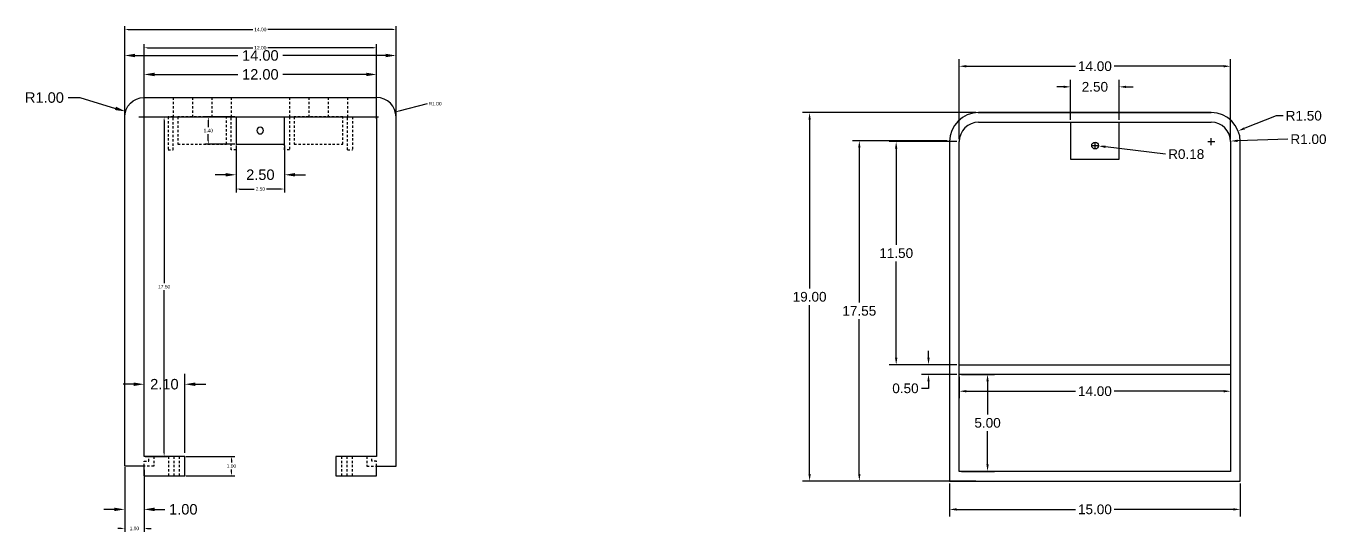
# Model space of a CAD drawing. Header units: centimetres. Extents: x 10 to 640, y 5 to 41.
# Drawn here: x 64.2 to 131.3, y 6.2 to 32.3 of the extents above; entities that cross this region are included whole.
import ezdxf

# ---------------------------------------------------------------- set-up
doc = ezdxf.new("R2010")
doc.units = ezdxf.units.CM
doc.header["$MEASUREMENT"] = 0
doc.linetypes.add('ACAD_ISO02W100', pattern=[15, 12, -3])
for name, color, linetype in [('CapacFrontala', 102, 'Continuous'), ('LiniiAjutatoare', 212, 'Continuous'), ('MarimiSuprafata', 130, 'Continuous'), ('VedereLateralaCarcasa', 170, 'Continuous')]:
    doc.layers.add(name, color=color, linetype=linetype)
doc.styles.get("Standard").update_dxf_attribs({"font": 'arial.ttf'})
doc.dimstyles.new('Annotative', dxfattribs={"dimscale": 2, "dimtxt": 0.18, "dimasz": 0.18, "dimexe": 0.18, "dimexo": 0.0625, "dimgap": 0.09, "dimtad": 0, "dimtih": 1, "dimtoh": 1, "dimzin": 0, "dimdsep": 46, "dimtxsty": 'Standard', "dimcen": 0.09, "dimadec": 0, "dimazin": 0, "dimtfac": 1, "dimtofl": 0, "dimtmove": 0, "dimatfit": 3, "dimfxl": 1, "dimtolj": 1, "dimtzin": 0, "dimarcsym": 0})
doc.dimstyles.get("Standard").update_dxf_attribs({"dimscale": 2, "dimtxt": 0.25, "dimasz": 0.18, "dimexe": 0.18, "dimexo": 0.0625, "dimgap": 0.09, "dimtad": 0, "dimtih": 1, "dimtoh": 1, "dimzin": 0, "dimdsep": 46, "dimtxsty": 'Standard', "dimcen": 0.09, "dimadec": 0, "dimazin": 0, "dimtfac": 1, "dimtofl": 0, "dimtmove": 0, "dimatfit": 3, "dimfxl": 1, "dimtolj": 1, "dimtzin": 0, "dimarcsym": 0})

# ---------------------------------------------------------------- blocks, each defined once
blk = doc.blocks.new('*D26')
at = {"layer": 'Defpoints', "color": 0, "linetype": 'ByBlock', "ltscale": 0.01, "transparency": 16777216}
for p in [(82.313, 29.775), (70.313, 27.582), (82.313, 27.582)]:
    blk.add_point(p, dxfattribs=at)
at = {"layer": 'MarimiSuprafata', "color": 0, "linetype": 'ByBlock', "lineweight": -2, "ltscale": 0.01, "transparency": 16777216}
for p, q in [((70.313, 27.769), (70.313, 30.315)), ((82.313, 27.769), (82.313, 30.315)), ((70.853, 29.775), (75.158, 29.775)), ((81.773, 29.775), (77.467, 29.775))]:
    blk.add_line(p, q, dxfattribs=at)
at = {"layer": 'MarimiSuprafata', "color": 0, "linetype": 'ByBlock', "ltscale": 0.01, "transparency": 16777216}
for points in [[(70.853, 29.865), (70.853, 29.685), (70.313, 29.775)], [(81.773, 29.865), (81.773, 29.685), (82.313, 29.775)]]:
    blk.add_solid(points, dxfattribs=at)
at = {"layer": 'MarimiSuprafata', "color": 0, "linetype": 'ByBlock', "ltscale": 0.01, "transparency": 16777216, "insert": (76.313, 29.775), "char_height": 0.54, "attachment_point": 5}
blk.add_mtext('\\A1;12.00', dxfattribs=at)
blk = doc.blocks.new('*D27')
at = {"layer": 'Defpoints', "color": 0, "linetype": 'ByBlock', "ltscale": 0.01, "transparency": 16777216}
for p in [(83.313, 30.752), (69.313, 27.582), (83.313, 27.582)]:
    blk.add_point(p, dxfattribs=at)
at = {"layer": 'MarimiSuprafata', "color": 0, "linetype": 'ByBlock', "lineweight": -2, "ltscale": 0.01, "transparency": 16777216}
for p, q in [((69.313, 27.769), (69.313, 31.292)), ((83.313, 27.769), (83.313, 31.292)), ((69.853, 30.752), (75.158, 30.752)), ((82.773, 30.752), (77.467, 30.752))]:
    blk.add_line(p, q, dxfattribs=at)
at = {"layer": 'MarimiSuprafata', "color": 0, "linetype": 'ByBlock', "ltscale": 0.01, "transparency": 16777216}
for points in [[(69.853, 30.842), (69.853, 30.662), (69.313, 30.752)], [(82.773, 30.842), (82.773, 30.662), (83.313, 30.752)]]:
    blk.add_solid(points, dxfattribs=at)
at = {"layer": 'MarimiSuprafata', "color": 0, "linetype": 'ByBlock', "ltscale": 0.01, "transparency": 16777216, "insert": (76.313, 30.752), "char_height": 0.54, "attachment_point": 5}
blk.add_mtext('\\A1;14.00', dxfattribs=at)
blk = doc.blocks.new('*D28')
at = {"layer": 'Defpoints', "color": 0, "linetype": 'ByBlock', "ltscale": 0.01, "transparency": 16777216}
for p in [(75.063, 26.182), (77.563, 26.182), (77.563, 24.603)]:
    blk.add_point(p, dxfattribs=at)
at = {"layer": 'MarimiSuprafata', "color": 0, "linetype": 'ByBlock', "lineweight": -2, "ltscale": 0.01, "transparency": 16777216}
for p, q in [((75.063, 25.994), (75.063, 24.063)), ((77.563, 25.994), (77.563, 24.063)), ((74.523, 24.603), (73.983, 24.603)), ((78.103, 24.603), (78.643, 24.603))]:
    blk.add_line(p, q, dxfattribs=at)
at = {"layer": 'MarimiSuprafata', "color": 0, "linetype": 'ByBlock', "ltscale": 0.01, "transparency": 16777216}
for points in [[(74.523, 24.693), (74.523, 24.513), (75.063, 24.603)], [(78.103, 24.693), (78.103, 24.513), (77.563, 24.603)]]:
    blk.add_solid(points, dxfattribs=at)
at = {"layer": 'MarimiSuprafata', "color": 0, "linetype": 'ByBlock', "ltscale": 0.01, "transparency": 16777216, "insert": (76.313, 24.603), "char_height": 0.54, "attachment_point": 5}
blk.add_mtext('\\A1;2.50', dxfattribs=at)
blk = doc.blocks.new('*D30')
at = {"layer": 'Defpoints', "color": 0, "linetype": 'ByBlock', "ltscale": 0.01, "transparency": 16777216}
for p in [(72.413, 13.803), (70.313, 10.082), (72.413, 10.082)]:
    blk.add_point(p, dxfattribs=at)
at = {"layer": 'MarimiSuprafata', "color": 0, "linetype": 'ByBlock', "lineweight": -2, "ltscale": 0.01, "transparency": 16777216}
for p, q in [((70.313, 10.269), (70.313, 14.343)), ((72.413, 10.269), (72.413, 14.343)), ((69.773, 13.803), (69.233, 13.803)), ((72.953, 13.803), (73.493, 13.803))]:
    blk.add_line(p, q, dxfattribs=at)
at = {"layer": 'MarimiSuprafata', "color": 0, "linetype": 'ByBlock', "ltscale": 0.01, "transparency": 16777216}
for points in [[(69.773, 13.893), (69.773, 13.713), (70.313, 13.803)], [(72.953, 13.893), (72.953, 13.713), (72.413, 13.803)]]:
    blk.add_solid(points, dxfattribs=at)
at = {"layer": 'MarimiSuprafata', "color": 0, "linetype": 'ByBlock', "ltscale": 0.01, "transparency": 16777216, "insert": (71.363, 13.803), "char_height": 0.54, "attachment_point": 5}
blk.add_mtext('\\A1;2.10', dxfattribs=at)
blk = doc.blocks.new('*D31')
at = {"layer": 'Defpoints', "color": 0, "linetype": 'ByBlock', "ltscale": 0.01, "transparency": 16777216}
for p in [(69.355, 27.87), (70.313, 27.582)]:
    blk.add_point(p, dxfattribs=at)
at = {"layer": 'MarimiSuprafata', "color": 0, "linetype": 'ByBlock', "lineweight": -2, "ltscale": 0.01, "transparency": 16777216}
for p, q in [((66.401, 28.582), (66.996, 28.582)), ((66.996, 28.582), (68.838, 28.026)), ((70.043, 27.582), (70.583, 27.582)), ((70.313, 27.312), (70.313, 27.852))]:
    blk.add_line(p, q, dxfattribs=at)
at = {"layer": 'MarimiSuprafata', "color": 0, "linetype": 'ByBlock', "ltscale": 0.01, "transparency": 16777216}
blk.add_solid([(68.864, 28.112), (68.812, 27.94), (69.355, 27.87)], dxfattribs=at)
at = {"layer": 'MarimiSuprafata', "color": 0, "linetype": 'ByBlock', "ltscale": 0.01, "transparency": 16777216, "insert": (65.172, 28.582), "char_height": 0.54, "attachment_point": 5}
blk.add_mtext('\\A1;R1.00', dxfattribs=at)
blk = doc.blocks.new('*D32')
at = {"layer": 'Defpoints', "color": 0, "linetype": 'ByBlock', "ltscale": 0.01, "transparency": 16777216}
for p in [(69.313, 9.582), (70.313, 9.582), (70.313, 7.351)]:
    blk.add_point(p, dxfattribs=at)
at = {"layer": 'MarimiSuprafata', "color": 0, "linetype": 'ByBlock', "lineweight": -2, "ltscale": 0.01, "transparency": 16777216}
for p, q in [((69.313, 9.394), (69.313, 6.811)), ((70.313, 9.394), (70.313, 6.811)), ((68.773, 7.351), (68.233, 7.351)), ((70.853, 7.351), (71.393, 7.351))]:
    blk.add_line(p, q, dxfattribs=at)
at = {"layer": 'MarimiSuprafata', "color": 0, "linetype": 'ByBlock', "ltscale": 0.01, "transparency": 16777216}
for points in [[(68.773, 7.441), (68.773, 7.261), (69.313, 7.351)], [(70.853, 7.441), (70.853, 7.261), (70.313, 7.351)]]:
    blk.add_solid(points, dxfattribs=at)
at = {"layer": 'MarimiSuprafata', "color": 0, "linetype": 'ByBlock', "ltscale": 0.01, "transparency": 16777216, "insert": (72.338, 7.351), "char_height": 0.54, "attachment_point": 5}
blk.add_mtext('\\A1;1.00', dxfattribs=at)
blk = doc.blocks.new('*D34')
at = {"layer": 'Defpoints', "color": 0, "linetype": 'ByBlock', "ltscale": 0.01, "transparency": 16777216}
for p in [(82.313, 31.152), (70.313, 27.582), (82.313, 27.582)]:
    blk.add_point(p, dxfattribs=at)
at = {"layer": 'MarimiSuprafata', "color": 0, "linetype": 'ByBlock', "lineweight": -2, "ltscale": 0.01, "transparency": 16777216}
for p, q in [((70.313, 27.644), (70.313, 31.332)), ((70.493, 31.152), (75.928, 31.152)), ((82.133, 31.152), (76.697, 31.152)), ((82.313, 27.644), (82.313, 31.332))]:
    blk.add_line(p, q, dxfattribs=at)
at = {"layer": 'MarimiSuprafata', "color": 0, "linetype": 'ByBlock', "ltscale": 0.01, "transparency": 16777216}
for points in [[(70.493, 31.182), (70.493, 31.122), (70.313, 31.152)], [(82.133, 31.182), (82.133, 31.122), (82.313, 31.152)]]:
    blk.add_solid(points, dxfattribs=at)
at = {"layer": 'MarimiSuprafata', "color": 0, "linetype": 'ByBlock', "ltscale": 0.01, "transparency": 16777216, "insert": (76.313, 31.152), "char_height": 0.18, "attachment_point": 5}
blk.add_mtext('\\A1;12.00', dxfattribs=at)
blk = doc.blocks.new('*D35')
at = {"layer": 'Defpoints', "color": 0, "linetype": 'ByBlock', "ltscale": 0.01, "transparency": 16777216}
for p in [(83.313, 32.093), (69.313, 27.582), (83.313, 27.582)]:
    blk.add_point(p, dxfattribs=at)
at = {"layer": 'MarimiSuprafata', "color": 0, "linetype": 'ByBlock', "lineweight": -2, "ltscale": 0.01, "transparency": 16777216}
for p, q in [((69.313, 27.644), (69.313, 32.273)), ((83.313, 27.644), (83.313, 32.273)), ((69.493, 32.093), (75.928, 32.093)), ((83.133, 32.093), (76.697, 32.093))]:
    blk.add_line(p, q, dxfattribs=at)
at = {"layer": 'MarimiSuprafata', "color": 0, "linetype": 'ByBlock', "ltscale": 0.01, "transparency": 16777216}
for points in [[(69.493, 32.123), (69.493, 32.063), (69.313, 32.093)], [(83.133, 32.123), (83.133, 32.063), (83.313, 32.093)]]:
    blk.add_solid(points, dxfattribs=at)
at = {"layer": 'MarimiSuprafata', "color": 0, "linetype": 'ByBlock', "ltscale": 0.01, "transparency": 16777216, "insert": (76.313, 32.093), "char_height": 0.18, "attachment_point": 5}
blk.add_mtext('\\A1;14.00', dxfattribs=at)
blk = doc.blocks.new('*D36')
at = {"layer": 'Defpoints', "color": 0, "linetype": 'ByBlock', "ltscale": 0.01, "transparency": 16777216}
for p in [(75.063, 26.182), (77.563, 26.182), (77.563, 23.868)]:
    blk.add_point(p, dxfattribs=at)
at = {"layer": 'MarimiSuprafata', "color": 0, "linetype": 'ByBlock', "lineweight": -2, "ltscale": 0.01, "transparency": 16777216}
for p, q in [((75.063, 26.119), (75.063, 23.688)), ((77.563, 26.119), (77.563, 23.688)), ((75.243, 23.868), (75.988, 23.868)), ((77.383, 23.868), (76.638, 23.868))]:
    blk.add_line(p, q, dxfattribs=at)
at = {"layer": 'MarimiSuprafata', "color": 0, "linetype": 'ByBlock', "ltscale": 0.01, "transparency": 16777216}
for points in [[(75.243, 23.898), (75.243, 23.838), (75.063, 23.868)], [(77.383, 23.898), (77.383, 23.838), (77.563, 23.868)]]:
    blk.add_solid(points, dxfattribs=at)
at = {"layer": 'MarimiSuprafata', "color": 0, "linetype": 'ByBlock', "ltscale": 0.01, "transparency": 16777216, "insert": (76.313, 23.868), "char_height": 0.18, "attachment_point": 5}
blk.add_mtext('\\A1;2.50', dxfattribs=at)
blk = doc.blocks.new('*D39')
at = {"layer": 'Defpoints', "color": 0, "linetype": 'ByBlock', "ltscale": 0.01, "transparency": 16777216}
for p in [(69.313, 9.582), (70.313, 9.332), (70.313, 6.366)]:
    blk.add_point(p, dxfattribs=at)
at = {"layer": 'MarimiSuprafata', "color": 0, "linetype": 'ByBlock', "lineweight": -2, "ltscale": 0.01, "transparency": 16777216}
for p, q in [((69.313, 9.519), (69.313, 6.186)), ((70.313, 9.269), (70.313, 6.186)), ((69.133, 6.366), (68.953, 6.366)), ((70.493, 6.366), (70.673, 6.366))]:
    blk.add_line(p, q, dxfattribs=at)
at = {"layer": 'MarimiSuprafata', "color": 0, "linetype": 'ByBlock', "ltscale": 0.01, "transparency": 16777216}
for points in [[(69.133, 6.396), (69.133, 6.336), (69.313, 6.366)], [(70.493, 6.396), (70.493, 6.336), (70.313, 6.366)]]:
    blk.add_solid(points, dxfattribs=at)
at = {"layer": 'MarimiSuprafata', "color": 0, "linetype": 'ByBlock', "ltscale": 0.01, "transparency": 16777216, "insert": (69.813, 6.366), "char_height": 0.18, "attachment_point": 5}
blk.add_mtext('\\A1;1.00', dxfattribs=at)
blk = doc.blocks.new('*D40')
at = {"layer": 'Defpoints', "color": 0, "linetype": 'ByBlock', "ltscale": 0.01, "transparency": 16777216}
for p in [(75.063, 27.582), (73.629, 26.182), (75.063, 26.182)]:
    blk.add_point(p, dxfattribs=at)
at = {"layer": 'MarimiSuprafata', "color": 0, "linetype": 'ByBlock', "lineweight": -2, "ltscale": 0.01, "transparency": 16777216}
for p, q in [((75, 27.582), (73.449, 27.582)), ((73.629, 27.402), (73.629, 27.064)), ((75, 26.182), (73.449, 26.182)), ((73.629, 26.362), (73.629, 26.7))]:
    blk.add_line(p, q, dxfattribs=at)
at = {"layer": 'MarimiSuprafata', "color": 0, "linetype": 'ByBlock', "ltscale": 0.01, "transparency": 16777216}
for points in [[(73.599, 27.402), (73.659, 27.402), (73.629, 27.582)], [(73.599, 26.362), (73.659, 26.362), (73.629, 26.182)]]:
    blk.add_solid(points, dxfattribs=at)
at = {"layer": 'MarimiSuprafata', "color": 0, "linetype": 'ByBlock', "ltscale": 0.01, "transparency": 16777216, "insert": (73.629, 26.882), "char_height": 0.18, "attachment_point": 5}
blk.add_mtext('\\A1;1.40', dxfattribs=at)
blk = doc.blocks.new('*D41')
at = {"layer": 'Defpoints', "color": 0, "linetype": 'ByBlock', "ltscale": 0.01, "transparency": 16777216}
for p in [(82.313, 27.582), (83.28, 27.836)]:
    blk.add_point(p, dxfattribs=at)
at = {"layer": 'MarimiSuprafata', "color": 0, "linetype": 'ByBlock', "lineweight": -2, "ltscale": 0.01, "transparency": 16777216}
for p, q in [((84.919, 28.267), (83.454, 27.882)), ((82.223, 27.582), (82.403, 27.582)), ((82.313, 27.492), (82.313, 27.672))]:
    blk.add_line(p, q, dxfattribs=at)
at = {"layer": 'MarimiSuprafata', "color": 0, "linetype": 'ByBlock', "ltscale": 0.01, "transparency": 16777216}
blk.add_solid([(83.446, 27.911), (83.461, 27.853), (83.28, 27.836)], dxfattribs=at)
at = {"layer": 'MarimiSuprafata', "color": 0, "linetype": 'ByBlock', "ltscale": 0.01, "transparency": 16777216, "insert": (85.328, 28.267), "char_height": 0.18, "attachment_point": 5}
blk.add_mtext('\\A1;R1.00', dxfattribs=at)
blk = doc.blocks.new('*D42')
at = {"layer": 'Defpoints', "color": 0, "linetype": 'ByBlock', "ltscale": 0.01, "transparency": 16777216}
for p in [(70.313, 27.582), (70.313, 10.082), (71.349, 10.082)]:
    blk.add_point(p, dxfattribs=at)
at = {"layer": 'MarimiSuprafata', "color": 0, "linetype": 'ByBlock', "lineweight": -2, "ltscale": 0.01, "transparency": 16777216}
for p, q in [((70.375, 27.582), (71.529, 27.582)), ((71.349, 27.402), (71.349, 19.014)), ((71.349, 10.262), (71.349, 18.65)), ((70.375, 10.082), (71.529, 10.082))]:
    blk.add_line(p, q, dxfattribs=at)
at = {"layer": 'MarimiSuprafata', "color": 0, "linetype": 'ByBlock', "ltscale": 0.01, "transparency": 16777216}
for points in [[(71.319, 27.402), (71.379, 27.402), (71.349, 27.582)], [(71.319, 10.262), (71.379, 10.262), (71.349, 10.082)]]:
    blk.add_solid(points, dxfattribs=at)
at = {"layer": 'MarimiSuprafata', "color": 0, "linetype": 'ByBlock', "ltscale": 0.01, "transparency": 16777216, "insert": (71.349, 18.832), "char_height": 0.18, "attachment_point": 5}
blk.add_mtext('\\A1;17.50', dxfattribs=at)
blk = doc.blocks.new('*D43')
at = {"layer": 'Defpoints', "color": 0, "linetype": 'ByBlock', "ltscale": 0.01, "transparency": 16777216}
for p in [(72.413, 10.082), (72.413, 9.082), (74.822, 9.082)]:
    blk.add_point(p, dxfattribs=at)
at = {"layer": 'MarimiSuprafata', "color": 0, "linetype": 'ByBlock', "lineweight": -2, "ltscale": 0.01, "transparency": 16777216}
for p, q in [((72.475, 10.082), (75.002, 10.082)), ((74.822, 9.902), (74.822, 9.764)), ((74.822, 9.262), (74.822, 9.4)), ((72.475, 9.082), (75.002, 9.082))]:
    blk.add_line(p, q, dxfattribs=at)
at = {"layer": 'MarimiSuprafata', "color": 0, "linetype": 'ByBlock', "ltscale": 0.01, "transparency": 16777216}
for points in [[(74.792, 9.902), (74.852, 9.902), (74.822, 10.082)], [(74.792, 9.262), (74.852, 9.262), (74.822, 9.082)]]:
    blk.add_solid(points, dxfattribs=at)
at = {"layer": 'MarimiSuprafata', "color": 0, "linetype": 'ByBlock', "ltscale": 0.01, "transparency": 16777216, "insert": (74.822, 9.582), "char_height": 0.18, "attachment_point": 5}
blk.add_mtext('\\A1;1.00', dxfattribs=at)
blk = doc.blocks.new('*D55')
at = {"layer": 'Defpoints', "color": 0, "linetype": 'ByBlock', "ltscale": 0.01, "transparency": 16777216}
for p in [(113.344, 27.81, 7), (104.65, 8.81), (113.344, 8.81, 7)]:
    blk.add_point(p, dxfattribs=at)
at = {"layer": 'MarimiSuprafata', "color": 0, "linetype": 'ByBlock', "lineweight": -2, "ltscale": 0.01, "transparency": 16777216}
for p, q in [((113.219, 27.81), (104.29, 27.81)), ((104.65, 27.45), (104.65, 18.745)), ((104.65, 9.17), (104.65, 17.875)), ((113.219, 8.81), (104.29, 8.81))]:
    blk.add_line(p, q, dxfattribs=at)
at = {"layer": 'MarimiSuprafata', "color": 0, "linetype": 'ByBlock', "ltscale": 0.01, "transparency": 16777216}
for points in [[(104.59, 27.45), (104.71, 27.45), (104.65, 27.81)], [(104.59, 9.17), (104.71, 9.17), (104.65, 8.81)]]:
    blk.add_solid(points, dxfattribs=at)
at = {"layer": 'MarimiSuprafata', "color": 0, "linetype": 'ByBlock', "ltscale": 0.01, "transparency": 16777216, "insert": (104.65, 18.31), "char_height": 0.5, "attachment_point": 5}
blk.add_mtext('\\A1;19.00', dxfattribs=at)
blk = doc.blocks.new('*D56')
at = {"layer": 'Defpoints', "color": 0, "linetype": 'ByBlock', "ltscale": 0.01, "transparency": 16777216}
for p in [(111.869, 26.36, 7), (107.215, 8.81), (111.869, 8.81, 7)]:
    blk.add_point(p, dxfattribs=at)
at = {"layer": 'MarimiSuprafata', "color": 0, "linetype": 'ByBlock', "lineweight": -2, "ltscale": 0.01, "transparency": 16777216}
for p, q in [((111.744, 26.36), (106.855, 26.36)), ((107.215, 26), (107.215, 18.02)), ((107.215, 9.17), (107.215, 17.15)), ((111.744, 8.81), (106.855, 8.81))]:
    blk.add_line(p, q, dxfattribs=at)
at = {"layer": 'MarimiSuprafata', "color": 0, "linetype": 'ByBlock', "ltscale": 0.01, "transparency": 16777216}
for points in [[(107.155, 26), (107.275, 26), (107.215, 26.36)], [(107.155, 9.17), (107.275, 9.17), (107.215, 8.81)]]:
    blk.add_solid(points, dxfattribs=at)
at = {"layer": 'MarimiSuprafata', "color": 0, "linetype": 'ByBlock', "ltscale": 0.01, "transparency": 16777216, "insert": (107.215, 17.585), "char_height": 0.5, "attachment_point": 5}
blk.add_mtext('\\A1;17.55', dxfattribs=at)
blk = doc.blocks.new('*D57')
at = {"layer": 'Defpoints', "color": 0, "linetype": 'ByBlock', "ltscale": 0.01, "transparency": 16777216}
for p in [(112.368, 14.81, 7), (110.783, 14.31), (112.368, 14.31, 7)]:
    blk.add_point(p, dxfattribs=at)
at = {"layer": 'MarimiSuprafata', "color": 0, "linetype": 'ByBlock', "lineweight": -2, "ltscale": 0.01, "transparency": 16777216}
for p, q in [((110.783, 15.17), (110.783, 15.53)), ((112.243, 14.81), (110.423, 14.81)), ((112.243, 14.31), (110.423, 14.31)), ((110.783, 13.59), (110.423, 13.59)), ((110.783, 13.95), (110.783, 13.59))]:
    blk.add_line(p, q, dxfattribs=at)
at = {"layer": 'MarimiSuprafata', "color": 0, "linetype": 'ByBlock', "ltscale": 0.01, "transparency": 16777216}
for points in [[(110.723, 15.17), (110.843, 15.17), (110.783, 14.81)], [(110.723, 13.95), (110.843, 13.95), (110.783, 14.31)]]:
    blk.add_solid(points, dxfattribs=at)
at = {"layer": 'MarimiSuprafata', "color": 0, "linetype": 'ByBlock', "ltscale": 0.01, "transparency": 16777216, "insert": (109.595, 13.59), "char_height": 0.5, "attachment_point": 5}
blk.add_mtext('\\A1;0.50', dxfattribs=at)
blk = doc.blocks.new('*D58')
at = {"layer": 'Defpoints', "color": 0, "linetype": 'ByBlock', "ltscale": 0.01, "transparency": 16777216}
for p in [(111.869, 8.81, 7), (126.868, 8.81, 7), (126.868, 7.35)]:
    blk.add_point(p, dxfattribs=at)
at = {"layer": 'MarimiSuprafata', "color": 0, "linetype": 'ByBlock', "lineweight": -2, "ltscale": 0.01, "transparency": 16777216}
for p, q in [((111.869, 8.685), (111.869, 6.99)), ((126.868, 8.685), (126.868, 6.99)), ((112.229, 7.35), (118.37, 7.35)), ((126.508, 7.35), (120.368, 7.35))]:
    blk.add_line(p, q, dxfattribs=at)
at = {"layer": 'MarimiSuprafata', "color": 0, "linetype": 'ByBlock', "ltscale": 0.01, "transparency": 16777216}
for points in [[(112.229, 7.41), (112.229, 7.29), (111.869, 7.35)], [(126.508, 7.41), (126.508, 7.29), (126.868, 7.35)]]:
    blk.add_solid(points, dxfattribs=at)
at = {"layer": 'MarimiSuprafata', "color": 0, "linetype": 'ByBlock', "ltscale": 0.01, "transparency": 16777216, "insert": (119.369, 7.35), "char_height": 0.5, "attachment_point": 5}
blk.add_mtext('\\A1;15.00', dxfattribs=at)
blk = doc.blocks.new('*D59')
at = {"layer": 'Defpoints', "color": 0, "linetype": 'ByBlock', "ltscale": 0.01, "transparency": 16777216}
for p in [(112.368, 14.31, 7), (112.368, 9.31, 7), (113.831, 9.31)]:
    blk.add_point(p, dxfattribs=at)
at = {"layer": 'MarimiSuprafata', "color": 0, "linetype": 'ByBlock', "lineweight": -2, "ltscale": 0.01, "transparency": 16777216}
for p, q in [((112.493, 14.31), (114.191, 14.31)), ((113.831, 13.95), (113.831, 12.245)), ((113.831, 9.67), (113.831, 11.375)), ((112.493, 9.31), (114.191, 9.31))]:
    blk.add_line(p, q, dxfattribs=at)
at = {"layer": 'MarimiSuprafata', "color": 0, "linetype": 'ByBlock', "ltscale": 0.01, "transparency": 16777216}
for points in [[(113.771, 13.95), (113.891, 13.95), (113.831, 14.31)], [(113.771, 9.67), (113.891, 9.67), (113.831, 9.31)]]:
    blk.add_solid(points, dxfattribs=at)
at = {"layer": 'MarimiSuprafata', "color": 0, "linetype": 'ByBlock', "ltscale": 0.01, "transparency": 16777216, "insert": (113.831, 11.81), "char_height": 0.5, "attachment_point": 5}
blk.add_mtext('\\A1;5.00', dxfattribs=at)
blk = doc.blocks.new('*D60')
at = {"layer": 'Defpoints', "color": 0, "linetype": 'ByBlock', "ltscale": 0.01, "transparency": 16777216}
for p in [(126.368, 14.31, 7), (112.368, 13.443), (112.368, 9.31, 7)]:
    blk.add_point(p, dxfattribs=at)
at = {"layer": 'MarimiSuprafata', "color": 0, "linetype": 'ByBlock', "lineweight": -2, "ltscale": 0.01, "transparency": 16777216}
for p, q in [((126.368, 14.185), (126.368, 13.083)), ((112.368, 9.435), (112.368, 13.803)), ((112.728, 13.443), (118.369, 13.443)), ((126.008, 13.443), (120.368, 13.443))]:
    blk.add_line(p, q, dxfattribs=at)
at = {"layer": 'MarimiSuprafata', "color": 0, "linetype": 'ByBlock', "ltscale": 0.01, "transparency": 16777216}
for points in [[(112.728, 13.503), (112.728, 13.383), (112.368, 13.443)], [(126.008, 13.503), (126.008, 13.383), (126.368, 13.443)]]:
    blk.add_solid(points, dxfattribs=at)
at = {"layer": 'MarimiSuprafata', "color": 0, "linetype": 'ByBlock', "ltscale": 0.01, "transparency": 16777216, "insert": (119.368, 13.443), "char_height": 0.5, "attachment_point": 5}
blk.add_mtext('\\A1;14.00', dxfattribs=at)
blk = doc.blocks.new('*D61')
at = {"layer": 'Defpoints', "color": 0, "linetype": 'ByBlock', "ltscale": 0.01, "transparency": 16777216}
for p in [(112.368, 14.31, 7), (126.368, 14.31, 7), (126.368, 13.443)]:
    blk.add_point(p, dxfattribs=at)
at = {"layer": 'MarimiSuprafata', "color": 0, "linetype": 'ByBlock', "lineweight": -2, "ltscale": 0.01, "transparency": 16777216}
for p, q in [((112.368, 14.185), (112.368, 13.083)), ((126.368, 14.185), (126.368, 13.083)), ((112.728, 13.443), (118.369, 13.443)), ((126.008, 13.443), (120.368, 13.443))]:
    blk.add_line(p, q, dxfattribs=at)
at = {"layer": 'MarimiSuprafata', "color": 0, "linetype": 'ByBlock', "ltscale": 0.01, "transparency": 16777216}
for points in [[(112.728, 13.503), (112.728, 13.383), (112.368, 13.443)], [(126.008, 13.503), (126.008, 13.383), (126.368, 13.443)]]:
    blk.add_solid(points, dxfattribs=at)
at = {"layer": 'MarimiSuprafata', "color": 0, "linetype": 'ByBlock', "ltscale": 0.01, "transparency": 16777216, "insert": (119.368, 13.443), "char_height": 0.5, "attachment_point": 5}
blk.add_mtext('\\A1;14.00', dxfattribs=at)
blk = doc.blocks.new('*D62')
at = {"layer": 'Defpoints', "color": 0, "linetype": 'ByBlock', "ltscale": 0.01, "transparency": 16777216}
for p in [(109.117, 26.31), (112.368, 26.31, 7), (112.368, 14.81, 7)]:
    blk.add_point(p, dxfattribs=at)
at = {"layer": 'MarimiSuprafata', "color": 0, "linetype": 'ByBlock', "lineweight": -2, "ltscale": 0.01, "transparency": 16777216}
for p, q in [((112.243, 26.31), (108.757, 26.31)), ((109.117, 25.95), (109.117, 20.995)), ((109.117, 15.17), (109.117, 20.125)), ((112.243, 14.81), (108.757, 14.81))]:
    blk.add_line(p, q, dxfattribs=at)
at = {"layer": 'MarimiSuprafata', "color": 0, "linetype": 'ByBlock', "ltscale": 0.01, "transparency": 16777216}
for points in [[(109.057, 25.95), (109.177, 25.95), (109.117, 26.31)], [(109.057, 15.17), (109.177, 15.17), (109.117, 14.81)]]:
    blk.add_solid(points, dxfattribs=at)
at = {"layer": 'MarimiSuprafata', "color": 0, "linetype": 'ByBlock', "ltscale": 0.01, "transparency": 16777216, "insert": (109.117, 20.56), "char_height": 0.5, "attachment_point": 5}
blk.add_mtext('\\A1;11.50', dxfattribs=at)
blk = doc.blocks.new('*D63')
at = {"layer": 'Defpoints', "color": 0, "linetype": 'ByBlock', "ltscale": 0.01, "transparency": 16777216}
for p in [(120.618, 29.136), (118.118, 27.31, 7), (120.618, 27.31, 7)]:
    blk.add_point(p, dxfattribs=at)
at = {"layer": 'MarimiSuprafata', "color": 0, "linetype": 'ByBlock', "lineweight": -2, "ltscale": 0.01, "transparency": 16777216}
for p, q in [((117.758, 29.136), (117.398, 29.136)), ((118.118, 27.435), (118.118, 29.496)), ((120.618, 27.435), (120.618, 29.496)), ((120.978, 29.136), (121.338, 29.136))]:
    blk.add_line(p, q, dxfattribs=at)
at = {"layer": 'MarimiSuprafata', "color": 0, "linetype": 'ByBlock', "ltscale": 0.01, "transparency": 16777216}
for points in [[(117.758, 29.196), (117.758, 29.076), (118.118, 29.136)], [(120.978, 29.196), (120.978, 29.076), (120.618, 29.136)]]:
    blk.add_solid(points, dxfattribs=at)
at = {"layer": 'MarimiSuprafata', "color": 0, "linetype": 'ByBlock', "ltscale": 0.01, "transparency": 16777216, "insert": (119.368, 29.136), "char_height": 0.5, "attachment_point": 5}
blk.add_mtext('\\A1;2.50', dxfattribs=at)
blk = doc.blocks.new('*D64')
at = {"layer": 'Defpoints', "color": 0, "linetype": 'ByBlock', "ltscale": 0.01, "transparency": 16777216}
for p in [(126.368, 30.198), (112.368, 26.31, 7), (126.368, 26.31, 7)]:
    blk.add_point(p, dxfattribs=at)
at = {"layer": 'MarimiSuprafata', "color": 0, "linetype": 'ByBlock', "lineweight": -2, "ltscale": 0.01, "transparency": 16777216}
for p, q in [((112.368, 26.435), (112.368, 30.558)), ((112.728, 30.198), (118.369, 30.198)), ((126.008, 30.198), (120.368, 30.198)), ((126.368, 26.435), (126.368, 30.558))]:
    blk.add_line(p, q, dxfattribs=at)
at = {"layer": 'MarimiSuprafata', "color": 0, "linetype": 'ByBlock', "ltscale": 0.01, "transparency": 16777216}
for points in [[(112.728, 30.258), (112.728, 30.138), (112.368, 30.198)], [(126.008, 30.258), (126.008, 30.138), (126.368, 30.198)]]:
    blk.add_solid(points, dxfattribs=at)
at = {"layer": 'MarimiSuprafata', "color": 0, "linetype": 'ByBlock', "ltscale": 0.01, "transparency": 16777216, "insert": (119.368, 30.198), "char_height": 0.5, "attachment_point": 5}
blk.add_mtext('\\A1;14.00', dxfattribs=at)
blk = doc.blocks.new('*D65')
at = {"layer": 'Defpoints', "color": 0, "linetype": 'ByBlock', "ltscale": 0.01, "transparency": 16777216}
for p in [(126.762, 26.866, 7), (125.368, 26.31, 7)]:
    blk.add_point(p, dxfattribs=at)
at = {"layer": 'MarimiSuprafata', "color": 0, "linetype": 'ByBlock', "lineweight": -2, "ltscale": 0.01, "transparency": 16777216}
for p, q in [((128.716, 27.645), (127.096, 26.999)), ((129.076, 27.645), (128.716, 27.645)), ((125.188, 26.31), (125.548, 26.31)), ((125.368, 26.13), (125.368, 26.49))]:
    blk.add_line(p, q, dxfattribs=at)
at = {"layer": 'MarimiSuprafata', "color": 0, "linetype": 'ByBlock', "ltscale": 0.01, "transparency": 16777216}
blk.add_solid([(127.074, 27.055), (127.118, 26.943), (126.762, 26.866)], dxfattribs=at)
at = {"layer": 'MarimiSuprafata', "color": 0, "linetype": 'ByBlock', "ltscale": 0.01, "transparency": 16777216, "insert": (130.144, 27.645), "char_height": 0.5, "attachment_point": 5}
blk.add_mtext('\\A1;R1.50', dxfattribs=at)
blk = doc.blocks.new('*D66')
at = {"layer": 'Defpoints', "color": 0, "linetype": 'ByBlock', "ltscale": 0.01, "transparency": 16777216}
for p in [(125.368, 26.31, 7), (126.368, 26.342, 7)]:
    blk.add_point(p, dxfattribs=at)
at = {"layer": 'MarimiSuprafata', "color": 0, "linetype": 'ByBlock', "lineweight": -2, "ltscale": 0.01, "transparency": 16777216}
for p, q in [((125.188, 26.31), (125.548, 26.31)), ((125.368, 26.13), (125.368, 26.49)), ((129.319, 26.435), (126.728, 26.353))]:
    blk.add_line(p, q, dxfattribs=at)
at = {"layer": 'MarimiSuprafata', "color": 0, "linetype": 'ByBlock', "ltscale": 0.01, "transparency": 16777216}
blk.add_solid([(126.726, 26.413), (126.73, 26.293), (126.368, 26.342)], dxfattribs=at)
at = {"layer": 'MarimiSuprafata', "color": 0, "linetype": 'ByBlock', "ltscale": 0.01, "transparency": 16777216, "insert": (130.387, 26.435), "char_height": 0.5, "attachment_point": 5}
blk.add_mtext('\\A1;R1.00', dxfattribs=at)
blk = doc.blocks.new('*D67')
at = {"layer": 'Defpoints', "color": 0, "linetype": 'ByBlock', "ltscale": 0.01, "transparency": 16777216}
for p in [(119.378, 26.11, 7), (119.552, 26.089, 7)]:
    blk.add_point(p, dxfattribs=at)
at = {"layer": 'MarimiSuprafata', "color": 0, "linetype": 'ByBlock', "lineweight": -2, "ltscale": 0.01, "transparency": 16777216}
for p, q in [((119.378, 25.93), (119.378, 26.29)), ((119.198, 26.11), (119.558, 26.11)), ((123.011, 25.665), (119.909, 26.045))]:
    blk.add_line(p, q, dxfattribs=at)
at = {"layer": 'MarimiSuprafata', "color": 0, "linetype": 'ByBlock', "ltscale": 0.01, "transparency": 16777216}
blk.add_solid([(119.917, 26.104), (119.902, 25.985), (119.552, 26.089)], dxfattribs=at)
at = {"layer": 'MarimiSuprafata', "color": 0, "linetype": 'ByBlock', "ltscale": 0.01, "transparency": 16777216, "insert": (124.08, 25.665), "char_height": 0.5, "attachment_point": 5}
blk.add_mtext('\\A1;R0.18', dxfattribs=at)

msp = doc.modelspace()

# ---------------------------------------------------------------- linework, layer by layer
at = {"linetype": 'ByBlock', "ltscale": 0.01}
msp.add_line((113.344, 27.81), (125.368, 27.81), dxfattribs=at)
at = {"layer": 'CapacFrontala', "ltscale": 0.01}
for p, q in [((125.368, 27.81), (113.368, 27.81)), ((113.368, 27.31), (125.368, 27.31)), ((118.118, 27.31), (118.118, 25.41)), ((120.618, 25.41), (120.618, 27.31)), ((111.869, 26.36), (111.869, 8.81)), ((112.368, 9.31), (112.368, 26.31)), ((126.368, 26.31), (126.368, 9.31)), ((126.868, 8.81), (126.868, 26.31)), ((118.118, 25.41), (120.618, 25.41)), ((112.368, 14.81), (126.368, 14.81)), ((126.368, 14.31), (112.368, 14.31)), ((111.869, 8.81), (126.868, 8.81)), ((126.368, 9.31), (112.368, 9.31))]:
    msp.add_line(p, q, dxfattribs=at)
msp.add_circle((119.378, 26.11), 0.175, dxfattribs=at)
for centre, radius, start, end in [((113.368, 26.31), 1.5, 90, 180), ((125.368, 26.31), 1.5, 0, 90), ((113.368, 26.31), 1, 90, 180), ((125.368, 26.31), 1, 0, 90)]:
    msp.add_arc(centre, radius, start, end, dxfattribs=at)
at = {"layer": 'LiniiAjutatoare', "linetype": 'ACAD_ISO02W100', "ltscale": 0.01, "extrusion": (1.83697e-16, 1, 6.12323e-17)}
for p, q in [((71.813, 28.582), (71.813, 27.582)), ((72.813, 28.582), (72.813, 27.582)), ((73.813, 28.582), (73.813, 27.582)), ((74.813, 28.582), (74.813, 27.582)), ((77.813, 28.582), (77.813, 27.582)), ((78.813, 28.582), (78.813, 27.582)), ((79.813, 28.582), (79.813, 27.582)), ((80.813, 28.582), (80.813, 27.582)), ((71.563, 27.582), (71.563, 25.882)), ((71.813, 27.582), (71.563, 27.582)), ((71.813, 25.882), (71.813, 27.582)), ((72.063, 27.582), (72.063, 26.182)), ((74.563, 27.582), (72.063, 27.582)), ((74.563, 26.182), (74.563, 27.582)), ((74.813, 27.582), (75.063, 27.582)), ((74.813, 25.882), (74.813, 27.582)), ((75.063, 27.582), (75.063, 25.882)), ((77.563, 27.582), (77.813, 27.582)), ((77.563, 25.882), (77.563, 27.582)), ((77.813, 27.582), (77.813, 25.882)), ((78.063, 27.582), (78.063, 26.182)), ((80.563, 27.582), (78.063, 27.582)), ((80.563, 26.182), (80.563, 27.582)), ((80.813, 27.582), (81.063, 27.582)), ((80.813, 25.882), (80.813, 27.582)), ((81.063, 27.582), (81.063, 25.882)), ((72.063, 26.182), (74.563, 26.182)), ((78.063, 26.182), (80.563, 26.182)), ((71.563, 25.882), (71.813, 25.882)), ((75.063, 25.882), (74.813, 25.882)), ((77.813, 25.882), (77.563, 25.882)), ((80.813, 25.882), (81.063, 25.882)), ((70.563, 9.832), (70.563, 10.082)), ((70.563, 10.082), (70.813, 10.082)), ((70.813, 10.082), (70.813, 9.582)), ((71.573, 10.082), (71.573, 9.082)), ((71.853, 10.082), (71.853, 9.082)), ((72.133, 10.082, 0.003), (72.133, 9.082, 0.003)), ((80.492, 10.082), (80.492, 9.082)), ((80.772, 10.082), (80.772, 9.082)), ((81.052, 10.082, 0.003), (81.052, 9.082, 0.003)), ((81.813, 10.082), (81.813, 9.582)), ((82.063, 10.082), (81.813, 10.082)), ((82.063, 9.832), (82.063, 10.082)), ((70.313, 9.582), (70.313, 9.832)), ((70.313, 9.832), (70.563, 9.832)), ((70.813, 9.582), (70.313, 9.582)), ((81.813, 9.582), (82.313, 9.582)), ((82.313, 9.832), (82.063, 9.832)), ((82.313, 9.582), (82.313, 9.832))]:
    msp.add_line(p, q, dxfattribs=at)
at = {"layer": 'VedereLateralaCarcasa', "linetype": 'ByBlock', "ltscale": 0.01, "extrusion": (1.83697e-16, 1, 6.12323e-17)}
for p, q in [((70.313, 28.582), (82.313, 28.582)), ((70.313, 28.582), (70.313, 28.582)), ((69.313, 9.582), (69.313, 27.582)), ((69.313, 27.582), (69.313, 27.582)), ((70.313, 27.582), (82.313, 27.582)), ((70.313, 10.082), (70.313, 27.582)), ((75.063, 27.582), (75.063, 26.182)), ((77.563, 26.182), (77.563, 27.582)), ((82.313, 27.582), (82.313, 10.082)), ((83.313, 9.582), (83.313, 27.582)), ((75.063, 26.182), (77.563, 26.182)), ((72.413, 10.082), (70.313, 10.082)), ((72.413, 9.082), (72.413, 10.082)), ((82.313, 10.082), (80.213, 10.082)), ((80.213, 10.082), (80.213, 9.082)), ((70.313, 9.582), (69.313, 9.582)), ((70.313, 9.082), (70.313, 9.582)), ((82.313, 9.082), (82.313, 9.582)), ((82.313, 9.582), (83.313, 9.582)), ((70.313, 9.082), (72.413, 9.082)), ((80.213, 9.082), (82.313, 9.082)), ((80.213, 9.082), (80.492, 9.082))]:
    msp.add_line(p, q, dxfattribs=at)
at = {"layer": 'VedereLateralaCarcasa', "linetype": 'ByBlock', "ltscale": 0.01, "extrusion": (2.24964e-32, 1.22465e-16, -1)}
msp.add_circle((-76.303, 26.882), 0.175, dxfattribs=at)
at = {"layer": 'VedereLateralaCarcasa', "linetype": 'ByBlock', "ltscale": 0.01, "extrusion": (1.12482e-32, 6.12323e-17, -1)}
msp.add_arc((-70.313, 27.582), 1, 0, 90, dxfattribs=at)
at = {"layer": 'VedereLateralaCarcasa', "linetype": 'ByBlock', "ltscale": 0.01}
msp.add_arc((82.313, 27.582), 1, 0, 90, dxfattribs=at)

# ---------------------------------------------------------------- dimensions: what is measured, and where the dimension line sits
at = {"layer": 'MarimiSuprafata', "linetype": 'ByBlock', "ltscale": 0.01}
for base, p1, p2, dimstyle, override, picture, middle in [((83.313, 32.093), (69.313, 27.582), (83.313, 27.582), 'Annotative', {"dimscale": 1}, '*D35', (76.313, 32.093)), ((83.313, 30.752), (69.313, 27.582), (83.313, 27.582), 'Annotative', {"dimscale": 3, "dimdec": 2}, '*D27', (76.313, 30.752)), ((82.313, 31.152), (70.313, 27.582), (82.313, 27.582), 'Annotative', {"dimscale": 1}, '*D34', (76.313, 31.152)), ((82.313, 29.775), (70.313, 27.582), (82.313, 27.582), 'Annotative', {"dimscale": 3, "dimdec": 2}, '*D26', (76.313, 29.775)), ((77.563, 24.603), (75.063, 26.182), (77.563, 26.182), 'Annotative', {"dimscale": 3, "dimdec": 2}, '*D28', (76.313, 24.603)), ((77.563, 23.868), (75.063, 26.182), (77.563, 26.182), 'Annotative', {"dimscale": 1}, '*D36', (76.313, 23.868)), ((72.413, 13.803), (70.313, 10.082), (72.413, 10.082), 'Annotative', {"dimscale": 3, "dimdec": 2}, '*D30', (71.363, 13.803)), ((112.368, 13.443), (126.368, 14.31, 7), (112.368, 9.31, 7), 'Standard', {"dimtmove": 1}, '*D60', (119.368, 13.443)), ((70.313, 7.351), (69.313, 9.582), (70.313, 9.582), 'Annotative', {"dimscale": 3, "dimdec": 2}, '*D32', (72.338, 7.351)), ((70.313, 6.366), (69.313, 9.582), (70.313, 9.332), 'Annotative', {"dimscale": 1}, '*D39', (69.813, 6.366))]:
    dim = msp.add_linear_dim(base=base, p1=p1, p2=p2, dimstyle=dimstyle, override=override, dxfattribs=at)
    dim.commit()
    dim.dimension.update_dxf_attribs({"geometry": picture, "text_midpoint": middle})
for base, p1, p2, picture, middle in [((126.368, 30.198), (112.368, 26.31, 7), (126.368, 26.31, 7), '*D64', (119.368, 30.198)), ((120.618, 29.136), (118.118, 27.31, 7), (120.618, 27.31, 7), '*D63', (119.368, 29.136)), ((126.368, 13.443), (112.368, 14.31, 7), (126.368, 14.31, 7), '*D61', (119.368, 13.443)), ((126.868, 7.35), (111.869, 8.81, 7), (126.868, 8.81, 7), '*D58', (119.369, 7.35))]:
    dim = msp.add_linear_dim(base=base, p1=p1, p2=p2, dimstyle='Standard', dxfattribs=at)
    dim.commit()
    dim.dimension.update_dxf_attribs({"geometry": picture, "text_midpoint": middle})
for center, mpoint, override, picture, middle in [((70.313, 27.582), (69.355, 27.87), {"dimscale": 3, "dimdec": 2}, '*D31', (65.172, 28.582)), ((82.313, 27.582), (83.28, 27.836), {"dimscale": 1}, '*D41', (84.919, 28.267))]:
    dim = msp.add_radius_dim(center=center, mpoint=mpoint, dimstyle='Annotative', override=override, dxfattribs=at)
    dim.commit()
    dim.dimension.update_dxf_attribs({"geometry": picture, "text_midpoint": middle, "dimtype": 164})
for base, p1, p2, picture, middle in [((71.349, 10.082), (70.313, 27.582), (70.313, 10.082), '*D42', (71.349, 18.832)), ((73.629, 26.182), (75.063, 27.582), (75.063, 26.182), '*D40', (73.629, 26.882)), ((74.822, 9.082), (72.413, 10.082), (72.413, 9.082), '*D43', (74.822, 9.582))]:
    dim = msp.add_linear_dim(base=base, p1=p1, p2=p2, angle=90, dimstyle='Annotative', override={"dimscale": 1}, dxfattribs=at)
    dim.commit()
    dim.dimension.update_dxf_attribs({"geometry": picture, "text_midpoint": middle})
for base, p1, p2, picture, middle in [((104.65, 8.81), (113.344, 27.81, 7), (113.344, 8.81, 7), '*D55', (104.65, 18.31)), ((107.215, 8.81), (111.869, 26.36, 7), (111.869, 8.81, 7), '*D56', (107.215, 17.585)), ((109.117, 26.31), (112.368, 14.81, 7), (112.368, 26.31, 7), '*D62', (109.117, 20.56)), ((110.783, 14.31), (112.368, 14.81, 7), (112.368, 14.31, 7), '*D57', (109.595, 13.59)), ((113.831, 9.31), (112.368, 14.31, 7), (112.368, 9.31, 7), '*D59', (113.831, 11.81))]:
    dim = msp.add_linear_dim(base=base, p1=p1, p2=p2, angle=90, dimstyle='Standard', dxfattribs=at)
    dim.commit()
    dim.dimension.update_dxf_attribs({"geometry": picture, "text_midpoint": middle})
for center, mpoint, picture, middle in [((125.368, 26.31, 7), (126.762, 26.866, 7), '*D65', (130.144, 27.645)), ((119.37847, 26.10999, 7.00026), (119.55217, 26.08871, 7.00026), '*D67', (123.01128, 25.66488)), ((125.368, 26.31, 7), (126.368, 26.342, 7), '*D66', (129.319, 26.435))]:
    dim = msp.add_radius_dim(center=center, mpoint=mpoint, dimstyle='Standard', dxfattribs=at)
    dim.commit()
    dim.dimension.update_dxf_attribs({"geometry": picture, "text_midpoint": middle, "dimtype": 164})

doc.saveas('drawing.dxf')
